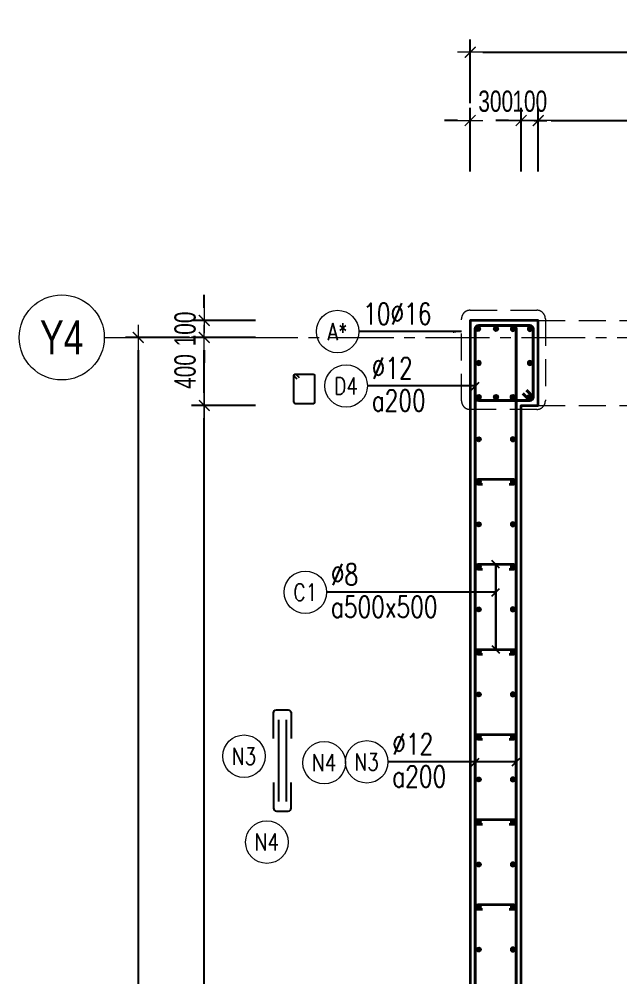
# Model space of a CAD drawing. Header units: millimetres. Extents: x 931337 to 1117500, y 19732 to 157199.
# Drawn here: x 945309 to 948843, y 132078 to 137714 of the extents above; entities that cross this region are included whole.
import ezdxf
from ezdxf.enums import TextEntityAlignment as Align

# ---------------------------------------------------------------- set-up
doc = ezdxf.new("R2010")
doc.units = ezdxf.units.MM
doc.header["$MEASUREMENT"] = 0
for name, pattern in [('HIDDEN', [9.525, 6.35, -3.175]), ('HIDDEN2', [4.7625, 3.175, -1.5875]), ('HT_Dim Grid$0$CENTER2', [1.125, 0.75, -0.125, 0.125, -0.125]), ('HT_Grid$0$CENTER2', [1.125, 0.75, -0.125, 0.125, -0.125])]:
    doc.linetypes.add(name, pattern=pattern)
doc.layers.get('0').update_dxf_attribs({"lineweight": 20})
doc.layers.get('Defpoints').update_dxf_attribs({"color": 151, "lineweight": 9})
doc.layers.add('Hidden', color=9, linetype='HIDDEN')
doc.layers.add('Ligature', color=1, linetype='Continuous')
for name, color, linetype, lineweight in [('HT_Dim Grid$0$NDC_S_AXIS', 5, 'HT_Dim Grid$0$CENTER2', 13), ('HT_Dim Grid$0$NDC_S_SYMBOL', 1, 'Continuous', 15), ('HT_Dim Grid$0$NDC_S_TEXT SYMBOL', 7, 'Continuous', 20), ('HT_Grid$0$NDC_S_AXIS', 5, 'HT_Grid$0$CENTER2', 13), ('KC-LEADER', 153, 'Continuous', 18), ('KC-THEP', 6, 'Continuous', 40), ('NDC_S_BEAM', 3, 'HIDDEN2', 20), ('NDC_S_DIM', 1, 'Continuous', 15), ('NDC_S_HIDDEN', 8, 'HIDDEN2', 13), ('NDC_S_LEADER', 1, 'Continuous', 15), ('NDC_S_REBAR', 4, 'Continuous', 35), ('NDC_S_STIRRUP', 4, 'Continuous', 40), ('NDC_S_VN TEXT', 7, 'Continuous', 20), ('NDC_S_WALL', 6, 'Continuous', 35)]:
    doc.layers.add(name, color=color, linetype=linetype, lineweight=lineweight)
doc.styles.add('HT_Dim Grid$0$NDC_ANNO', font='', dxfattribs={"width": 0.8})
doc.styles.add('NDC_ARIAL', font='arial.ttf', dxfattribs={"width": 0.85})
doc.styles.add('NDC_DIM', font='', dxfattribs={"width": 0.75})
doc.styles.add('NDC_EN TXT', font='romans.shx', dxfattribs={"width": 0.8})
doc.styles.get('HT_Dim Grid$0$NDC_ANNO').set_extended_font_data('Dotum')
doc.styles.get('NDC_DIM').set_extended_font_data('Dotum')
doc.dimstyles.new('NDC_1-50', dxfattribs={"dimscale": 50, "dimtxt": 2.5, "dimasz": 1, "dimexe": 1.5, "dimexo": 0, "dimgap": 0.8, "dimtad": 1, "dimdec": 0, "dimdsep": 46, "dimtxsty": 'NDC_ARIAL', "dimblk": 'DIMMARK', "dimcen": 49999.938995, "dimdle": 1.5, "dimclrd": 1, "dimclre": 1, "dimclrt": 3, "dimadec": 0, "dimazin": 0, "dimtfac": 1, "dimtdec": 0, "dimtix": 1, "dimtmove": 2, "dimatfit": 3, "dimfxl": 1, "dimarcsym": 0})
doc.dimstyles.new('NDC_dim_30', dxfattribs={"dimscale": 30, "dimtxt": 2.5, "dimasz": 1.5, "dimexe": 1.5, "dimexo": 2.5, "dimgap": 1, "dimtad": 1, "dimdec": 0, "dimzin": 0, "dimdsep": 46, "dimtxsty": 'NDC_DIM', "dimblk": 'DIMMARK', "dimcen": 0.09, "dimdle": 1.2, "dimclrd": 1, "dimclre": 1, "dimclrt": 3, "dimadec": 0, "dimazin": 0, "dimtfac": 1, "dimtdec": 0, "dimtix": 1, "dimtofl": 0, "dimtmove": 0, "dimatfit": 3, "dimfxl": 6, "dimfxlon": 1, "dimtolj": 1, "dimtzin": 0, "dimarcsym": 0})
doc.dimstyles.new('NDC_dim_50', dxfattribs={"dimscale": 50, "dimtxt": 2.5, "dimasz": 1.5, "dimexe": 1.5, "dimexo": 2.5, "dimgap": 1, "dimtad": 1, "dimdec": 0, "dimzin": 0, "dimdsep": 46, "dimtxsty": 'NDC_DIM', "dimblk": 'DIMMARK', "dimcen": 0.09, "dimdle": 1.2, "dimclrd": 1, "dimclre": 1, "dimclrt": 3, "dimadec": 0, "dimazin": 0, "dimtfac": 1, "dimtdec": 0, "dimtix": 1, "dimtofl": 0, "dimtmove": 0, "dimatfit": 3, "dimfxl": 6, "dimfxlon": 1, "dimtolj": 1, "dimtzin": 0, "dimarcsym": 0})

# ---------------------------------------------------------------- blocks, each defined once
blk = doc.blocks.new('THEP')
at = {"layer": 'KC-LEADER', "color": 6}
blk.add_circle((0, 0), 14, dxfattribs=at)
at = {"layer": 'KC-THEP'}
for p, q in [((-14, 0), (14, 0)), ((9.9, 9.9), (-9.9, -9.9)), ((-9.9, 9.9), (9.9, -9.9)), ((0, 14), (0, -14))]:
    blk.add_line(p, q, dxfattribs=at)
blk = doc.blocks.new('A$C7BC65A55')
at = {"layer": 'Ligature'}
for p, q in [((-15.2, 372, 0), (-15.2, 38.5, 0)), ((15.2, 372, 0), (15.2, 38.5, 0))]:
    blk.add_line(p, q, dxfattribs=at)
for points in [[(-36.2, 296.5), (-36.2, 400.9, -0.414214), (-24, 413.1), (24, 413.1, -0.414214), (36.2, 400.9), (36.2, 296.5)], [(-36.2, 116.5), (-36.2, 12.2, 0.414214), (-24, 0), (24, 0, 0.414214), (36.2, 12.2), (36.2, 116.5)]]:
    blk.add_lwpolyline(points, format="xyb", dxfattribs=at)
blk = doc.blocks.new('DIMMARK')
at = {"layer": 'NDC_S_DIM', "color": 1}
blk.add_line((-1.5, 0), (1, 0), dxfattribs=at)
at = {"layer": 'NDC_S_DIM', "color": 2, "const_width": 0.1}
blk.add_lwpolyline([(-0.424, -0.424), (0.424, 0.424)], dxfattribs=at)
blk = doc.blocks.new('*U11')
blk.add_circle((-2.5, 0), 2.5)
at = {"layer": 'NDC_S_VN TEXT', "color": 3, "style": 'NDC_EN TXT', "width": 0.75}
for tag, p in [('DK1', (0.5, 0.85)), ('KC1', (0.5, -2.97))]:
    blk.add_attdef(tag, p, '', height=2.5, dxfattribs=at)
at = {"layer": 'NDC_S_VN TEXT', "color": 7, "style": 'NDC_EN TXT', "width": 0.8}
blk.add_attdef('SH2', text='', height=2, dxfattribs=at).set_placement((-2.5, 0), align=Align.MIDDLE)
blk = doc.blocks.new('*U12')
blk.add_circle((-2.5, 0), 2.5)
at = {"layer": 'NDC_S_VN TEXT', "color": 3, "style": 'NDC_EN TXT', "width": 0.75}
for tag, p in [('DK1', (0.5, 0.85)), ('KC1', (0.5, -2.97))]:
    blk.add_attdef(tag, p, '', height=2.5, dxfattribs=at)
at = {"layer": 'NDC_S_VN TEXT', "color": 7, "style": 'NDC_EN TXT', "width": 0.8}
blk.add_attdef('SH2', text='', height=2, dxfattribs=at).set_placement((-2.5, 0), align=Align.MIDDLE)
blk = doc.blocks.new('*U13')
blk.add_circle((-2.5, 0), 2.5)
at = {"layer": 'NDC_S_VN TEXT', "color": 3, "style": 'NDC_EN TXT', "width": 0.75}
blk.add_attdef('DK1', (0.5, 0.85), '', height=2.5, dxfattribs=at)
at = {"layer": 'NDC_S_VN TEXT', "color": 7, "style": 'NDC_EN TXT', "width": 0.8}
blk.add_attdef('SH2', text='', height=2, dxfattribs=at).set_placement((-2.5, 0), align=Align.MIDDLE)
blk = doc.blocks.new('*D954')
at = {"layer": 'Defpoints', "color": 0, "ltscale": 200, "transparency": 16777216}
for p in [(948258.3, 137118.3), (947958.3, 135942.6), (948258.3, 135442.6)]:
    blk.add_point(p, dxfattribs=at)
at = {"layer": 'NDC_S_DIM', "color": 1, "lineweight": -2, "ltscale": 200, "transparency": 16777216}
for p, q in [((947958.3, 136818.3), (947958.3, 137193.3)), ((948258.3, 136818.3), (948258.3, 137193.3)), ((947883.3, 137118.3), (947808.3, 137118.3)), ((948333.3, 137118.3), (948408.3, 137118.3))]:
    blk.add_line(p, q, dxfattribs=at)
at = {"layer": 'NDC_S_DIM', "color": 1, "lineweight": -2, "ltscale": 200, "transparency": 16777216, "xscale": 75, "yscale": 75, "zscale": 75}
blk.add_blockref('DIMMARK', (947958.3, 137118.3), dxfattribs=at)
at = {"layer": 'NDC_S_DIM', "color": 1, "lineweight": -2, "ltscale": 200, "transparency": 16777216, "xscale": 75, "yscale": 75, "zscale": 75, "rotation": 180}
blk.add_blockref('DIMMARK', (948258.3, 137118.3), dxfattribs=at)
at = {"layer": 'NDC_S_DIM', "color": 3, "ltscale": 200, "transparency": 16777216, "insert": (948108.3, 137230.9), "char_height": 125, "attachment_point": 5, "style": 'NDC_DIM'}
blk.add_mtext('\\A1;300', dxfattribs=at)
blk = doc.blocks.new('*D955')
at = {"layer": 'Defpoints', "color": 0, "ltscale": 200, "transparency": 16777216}
for p in [(948358.3, 137118.3), (948358.3, 135942.6), (948258.3, 135442.6)]:
    blk.add_point(p, dxfattribs=at)
at = {"layer": 'NDC_S_DIM', "color": 1, "lineweight": -2, "ltscale": 200, "transparency": 16777216}
for p, q in [((948258.3, 136818.3), (948258.3, 137193.3)), ((948358.3, 136818.3), (948358.3, 137193.3)), ((948183.3, 137118.3), (948108.3, 137118.3)), ((948433.3, 137118.3), (948508.3, 137118.3))]:
    blk.add_line(p, q, dxfattribs=at)
at = {"layer": 'NDC_S_DIM', "color": 1, "lineweight": -2, "ltscale": 200, "transparency": 16777216, "xscale": 75, "yscale": 75, "zscale": 75}
blk.add_blockref('DIMMARK', (948258.3, 137118.3), dxfattribs=at)
at = {"layer": 'NDC_S_DIM', "color": 1, "lineweight": -2, "ltscale": 200, "transparency": 16777216, "xscale": 75, "yscale": 75, "zscale": 75, "rotation": 180}
blk.add_blockref('DIMMARK', (948358.3, 137118.3), dxfattribs=at)
at = {"layer": 'NDC_S_DIM', "color": 3, "ltscale": 200, "transparency": 16777216, "insert": (948308.3, 137230.9), "char_height": 125, "attachment_point": 5, "style": 'NDC_DIM'}
blk.add_mtext('\\A1;100', dxfattribs=at)
blk = doc.blocks.new('*D956')
at = {"layer": 'Defpoints', "color": 0, "ltscale": 200, "transparency": 16777216}
for p in [(949708.3, 137118.3), (948358.3, 135942.6), (949708.3, 135942.6)]:
    blk.add_point(p, dxfattribs=at)
at = {"layer": 'NDC_S_DIM', "color": 1, "lineweight": -2, "ltscale": 200, "transparency": 16777216}
for p, q in [((948358.3, 136818.3), (948358.3, 137193.3)), ((949708.3, 136818.3), (949708.3, 137193.3)), ((948433.3, 137118.3), (949633.3, 137118.3))]:
    blk.add_line(p, q, dxfattribs=at)
at = {"layer": 'NDC_S_DIM', "color": 1, "lineweight": -2, "ltscale": 200, "transparency": 16777216, "xscale": 75, "yscale": 75, "zscale": 75, "rotation": 180}
blk.add_blockref('DIMMARK', (948358.3, 137118.3), dxfattribs=at)
at = {"layer": 'NDC_S_DIM', "color": 1, "lineweight": -2, "ltscale": 200, "transparency": 16777216, "xscale": 75, "yscale": 75, "zscale": 75}
blk.add_blockref('DIMMARK', (949708.3, 137118.3), dxfattribs=at)
at = {"layer": 'NDC_S_DIM', "color": 3, "ltscale": 200, "transparency": 16777216, "insert": (949033.3, 137230.9), "char_height": 125, "attachment_point": 5, "style": 'NDC_DIM'}
blk.add_mtext('\\A1;1350', dxfattribs=at)
blk = doc.blocks.new('*D957')
at = {"layer": 'Defpoints', "color": 0, "ltscale": 200, "transparency": 16777216}
for p in [(950958.3, 137519.5), (947958.3, 136818.3), (950958.3, 136818.3)]:
    blk.add_point(p, dxfattribs=at)
at = {"layer": 'NDC_S_DIM', "color": 1, "lineweight": -2, "ltscale": 200, "transparency": 16777216}
for p, q in [((947958.3, 137219.5), (947958.3, 137594.5)), ((950958.3, 137219.5), (950958.3, 137594.5)), ((948033.3, 137519.5), (950883.3, 137519.5))]:
    blk.add_line(p, q, dxfattribs=at)
at = {"layer": 'NDC_S_DIM', "color": 1, "lineweight": -2, "ltscale": 200, "transparency": 16777216, "xscale": 75, "yscale": 75, "zscale": 75, "rotation": 180}
blk.add_blockref('DIMMARK', (947958.3, 137519.5), dxfattribs=at)
at = {"layer": 'NDC_S_DIM', "color": 1, "lineweight": -2, "ltscale": 200, "transparency": 16777216, "xscale": 75, "yscale": 75, "zscale": 75}
blk.add_blockref('DIMMARK', (950958.3, 137519.5), dxfattribs=at)
at = {"layer": 'NDC_S_DIM', "color": 3, "ltscale": 200, "transparency": 16777216, "insert": (949458.3, 137632), "char_height": 125, "attachment_point": 5, "style": 'NDC_DIM'}
blk.add_mtext('\\A1;3000', dxfattribs=at)
blk = doc.blocks.new('*D959')
at = {"layer": 'Defpoints', "color": 0, "ltscale": 200, "transparency": 16777216}
for p in [(946396.5, 135442.6), (948358.3, 135442.6), (949266, 127242.6)]:
    blk.add_point(p, dxfattribs=at)
at = {"layer": 'NDC_S_DIM', "color": 1, "lineweight": -2, "ltscale": 200, "transparency": 16777216}
for p, q in [((946696.5, 135442.6), (946321.5, 135442.6)), ((946396.5, 127317.6), (946396.5, 135367.6)), ((946696.5, 127242.6), (946321.5, 127242.6))]:
    blk.add_line(p, q, dxfattribs=at)
at = {"layer": 'NDC_S_DIM', "color": 1, "lineweight": -2, "ltscale": 200, "transparency": 16777216, "xscale": 75, "yscale": 75, "zscale": 75}
for p, rotation in [((946396.5, 135442.6), 90), ((946396.5, 127242.6), 270)]:
    blk.add_blockref('DIMMARK', p, dxfattribs=dict(at, rotation=rotation))
at = {"layer": 'NDC_S_DIM', "color": 3, "ltscale": 200, "transparency": 16777216, "insert": (946283.9, 131342.6), "char_height": 125, "attachment_point": 5, "rotation": 90, "style": 'NDC_DIM'}
blk.add_mtext('\\A1;8200', dxfattribs=at)
blk = doc.blocks.new('*D960')
at = {"layer": 'Defpoints', "color": 0, "ltscale": 200, "transparency": 16777216}
for p in [(946396.5, 135842.6), (948358.3, 135842.6), (948358.3, 135442.6)]:
    blk.add_point(p, dxfattribs=at)
at = {"layer": 'NDC_S_DIM', "color": 1, "lineweight": -2, "ltscale": 200, "transparency": 16777216}
for p, q in [((946696.5, 135842.6), (946321.5, 135842.6)), ((946396.5, 135517.6), (946396.5, 135767.6)), ((946696.5, 135442.6), (946321.5, 135442.6))]:
    blk.add_line(p, q, dxfattribs=at)
at = {"layer": 'NDC_S_DIM', "color": 1, "lineweight": -2, "ltscale": 200, "transparency": 16777216, "xscale": 75, "yscale": 75, "zscale": 75}
for p, rotation in [((946396.5, 135842.6), 90), ((946396.5, 135442.6), 270)]:
    blk.add_blockref('DIMMARK', p, dxfattribs=dict(at, rotation=rotation))
at = {"layer": 'NDC_S_DIM', "color": 3, "ltscale": 200, "transparency": 16777216, "insert": (946283.9, 135642.6), "char_height": 125, "attachment_point": 5, "rotation": 90, "style": 'NDC_DIM'}
blk.add_mtext('\\A1;400', dxfattribs=at)
blk = doc.blocks.new('*D961')
at = {"layer": 'Defpoints', "color": 0, "ltscale": 200, "transparency": 16777216}
for p in [(946008.9, 135842.6), (946695.8, 135842.6), (946695.8, 126842.6)]:
    blk.add_point(p, dxfattribs=at)
at = {"layer": 'NDC_S_DIM', "color": 1, "lineweight": -2, "ltscale": 200, "transparency": 16777216}
for p, q in [((946308.9, 135842.6), (945933.9, 135842.6)), ((946008.9, 126917.6), (946008.9, 135767.6)), ((946308.9, 126842.6), (945933.9, 126842.6))]:
    blk.add_line(p, q, dxfattribs=at)
at = {"layer": 'NDC_S_DIM', "color": 1, "lineweight": -2, "ltscale": 200, "transparency": 16777216, "xscale": 75, "yscale": 75, "zscale": 75}
for p, rotation in [((946008.9, 135842.6), 90), ((946008.9, 126842.6), 270)]:
    blk.add_blockref('DIMMARK', p, dxfattribs=dict(at, rotation=rotation))
at = {"layer": 'NDC_S_DIM', "color": 3, "ltscale": 200, "transparency": 16777216, "insert": (945896.3, 131342.6), "char_height": 125, "attachment_point": 5, "rotation": 90, "style": 'NDC_DIM'}
blk.add_mtext('\\A1;9000', dxfattribs=at)
blk = doc.blocks.new('*U93')
at = {"layer": 'HT_Dim Grid$0$NDC_S_SYMBOL'}
blk.add_line((5, 0), (9, 0), dxfattribs=at)
blk.add_circle((0, 0), 5, dxfattribs=at)
at = {"layer": 'HT_Dim Grid$0$NDC_S_TEXT SYMBOL', "color": 7, "style": 'HT_Dim Grid$0$NDC_ANNO', "width": 0.8}
blk.add_attdef('GRID', text='', height=4, rotation=270, dxfattribs=at).set_placement((0, 0), align=Align.MIDDLE)
blk = doc.blocks.new('*D941')
at = {"layer": 'Defpoints', "color": 0, "ltscale": 200, "transparency": 16777216}
for p in [(946396.5, 135942.6), (947958.3, 135942.6), (948358.3, 135842.6)]:
    blk.add_point(p, dxfattribs=at)
at = {"layer": 'NDC_S_DIM', "color": 1, "lineweight": -2, "ltscale": 200, "transparency": 16777216}
for p, q in [((946396.5, 136017.6), (946396.5, 136092.6)), ((946696.5, 135942.6), (946321.5, 135942.6)), ((946696.5, 135842.6), (946321.5, 135842.6)), ((946396.5, 135767.6), (946396.5, 135692.6))]:
    blk.add_line(p, q, dxfattribs=at)
at = {"layer": 'NDC_S_DIM', "color": 1, "lineweight": -2, "ltscale": 200, "transparency": 16777216, "xscale": 75, "yscale": 75, "zscale": 75}
for p, rotation in [((946396.5, 135942.6), 270), ((946396.5, 135842.6), 90)]:
    blk.add_blockref('DIMMARK', p, dxfattribs=dict(at, rotation=rotation))
at = {"layer": 'NDC_S_DIM', "color": 3, "ltscale": 200, "transparency": 16777216, "insert": (946283.9, 135892.6), "char_height": 125, "attachment_point": 5, "rotation": 90, "style": 'NDC_DIM'}
blk.add_mtext('\\A1;100', dxfattribs=at)

msp = doc.modelspace()

# ---------------------------------------------------------------- linework, layer by layer
for centre in [(946629.579, 133380.52), (947100.548, 133342.36), (946764.027, 132875.517)]:
    msp.add_circle(centre, 125)
at = {"layer": 'HT_Grid$0$NDC_S_AXIS', "ltscale": 500}
msp.add_line((946008.93, 135842.61), (961302.305, 135842.61), dxfattribs=at)
at = {"layer": 'Ligature'}
msp.add_lwpolyline([(946941.327, 135596.688), (946925.361, 135612.654, -0.66817864), (946931.134, 135626.592), (947035.763, 135626.592, -0.41421356), (947043.928, 135618.427), (947043.928, 135461.32, -0.41421356), (947035.763, 135453.155), (946931.134, 135453.155, -0.41421356), (946922.969, 135461.32), (946922.969, 135618.427, -0.66817864), (946936.907, 135624.201), (946952.873, 135608.235)], format="xyb", dxfattribs=at)
at = {"layer": 'NDC_S_BEAM', "ltscale": 50}
for p, q in [((948358.305, 135942.61), (949708.305, 135942.61)), ((948358.305, 135442.61), (949708.305, 135442.61))]:
    msp.add_line(p, q, dxfattribs=at)
at = {"layer": 'NDC_S_HIDDEN', "ltscale": 50}
msp.add_lwpolyline([(947957.285, 136002.519), (948349.845, 136002.519, -0.41421356), (948399.845, 135952.519), (948399.845, 135469.786, -0.41421356), (948349.845, 135419.786), (947957.285, 135419.786, -0.41421356), (947907.285, 135469.786), (947907.285, 135952.519, -0.41421356)], format="xyb", close=True, dxfattribs=at)
at = {"layer": 'NDC_S_REBAR'}
for points in [[(948029.871, 134978.856), (948004.871, 134978.856, -1), (948004.871, 135008.856), (948211.895, 135008.856, -1), (948211.895, 134978.856), (948186.895, 134978.856)], [(948029.843, 134478.856), (948004.843, 134478.856, -1), (948004.843, 134508.856), (948211.867, 134508.856, -1), (948211.867, 134478.856), (948186.867, 134478.856)], [(948029.843, 133978.856), (948004.843, 133978.856, -1), (948004.843, 134008.856), (948211.867, 134008.856, -1), (948211.867, 133978.856), (948186.867, 133978.856)], [(948029.871, 133478.856), (948004.871, 133478.856, -1), (948004.871, 133508.856), (948211.895, 133508.856, -1), (948211.895, 133478.856), (948186.895, 133478.856)], [(948029.871, 132978.856), (948004.871, 132978.856, -1), (948004.871, 133008.856), (948211.895, 133008.856, -1), (948211.895, 132978.856), (948186.895, 132978.856)], [(948029.871, 132478.856), (948004.871, 132478.856, -1), (948004.871, 132508.856), (948211.895, 132508.856, -1), (948211.895, 132478.856), (948186.895, 132478.856)]]:
    msp.add_lwpolyline(points, format="xyb", dxfattribs=at)
at = {"layer": 'NDC_S_STIRRUP'}
for points in [[(948188.305, 126832.61), (948228.305, 126792.61, -0.41421356), (948208.305, 126772.61), (948008.305, 126772.61, -0.41421356), (947988.305, 126792.61), (947988.305, 135892.61, -0.41421356), (948008.305, 135912.61), (948208.305, 135912.61, -0.41421356), (948228.305, 135892.61), (948228.305, 126792.61, -0.41421356), (948208.305, 126772.61), (948168.305, 126812.61)], [(948288.305, 135532.61), (948328.305, 135492.61, -0.41421356), (948308.305, 135472.61), (948008.305, 135472.61, -0.41421356), (947988.305, 135492.61), (947988.305, 135892.61, -0.41421356), (948008.305, 135912.61), (948308.305, 135912.61, -0.41421356), (948328.305, 135892.61), (948328.305, 135492.61, -0.41421356), (948308.305, 135472.61), (948268.305, 135512.61)]]:
    msp.add_lwpolyline(points, format="xyb", dxfattribs=at)
at = {"layer": 'NDC_S_WALL'}
msp.add_lwpolyline([(948258.305, 127242.61), (948258.305, 135442.61), (948358.305, 135442.61), (948358.305, 135942.61), (947958.305, 135942.61), (947958.305, 126742.61)], dxfattribs=at)

# ---------------------------------------------------------------- block references
at = {"layer": 'Hidden', "xscale": 1.44, "yscale": 1.44, "zscale": 1.44}
msp.add_blockref('A$C7BC65A55', (946854.659, 133058.239, 0.03), dxfattribs=at)
at = {"layer": 'HT_Dim Grid$0$NDC_S_AXIS'}
ref = msp.add_blockref('*U93', (945558.93, 135842.61), dxfattribs=dict(at, xscale=50, yscale=50, zscale=150))
ref.add_attrib('GRID', 'Y4', dxfattribs={"layer": 'HT_Dim Grid$0$NDC_S_TEXT SYMBOL', "color": 7, "height": 200, "style": 'HT_Dim Grid$0$NDC_ANNO', "width": 0.8}).set_placement((945558.93, 135842.61), align=Align.MIDDLE)
at = {"layer": 'KC-THEP', "rotation": 189.6685644363809}
for p in [(948004.793, 135892.61), (948110.044, 135892.61), (948008.305, 135492.61), (948110.044, 135492.61), (948208.305, 135492.61), (948308.305, 135492.61), (948008.334, 135243.856), (948008.334, 134993.856), (948008.334, 134743.856), (948008.334, 134493.856), (948008.334, 134243.856), (948008.334, 133993.856), (948008.334, 133743.856), (948008.334, 133493.856), (948008.334, 133243.856), (948008.334, 132993.856), (948008.334, 132743.856), (948008.334, 132493.856), (948008.334, 132243.856)]:
    msp.add_blockref('THEP', p, dxfattribs=at)
at = {"layer": 'KC-THEP', "xscale": -1}
for p, rotation in [((948208.305, 135892.61), 350.3314355636191), ((948308.305, 135892.61), 350.3314355636191), ((948008.305, 135692.61), 170.331435563619), ((948308.305, 135692.61), 170.331435563619), ((948208.305, 135244.156), 350.3314355636191), ((948208.305, 134994.156), 350.3314355636191), ((948208.305, 134744.156), 350.3314355636191), ((948208.305, 134494.156), 350.3314355636191), ((948208.305, 134244.156), 350.3314355636191), ((948208.305, 133994.156), 350.3314355636191), ((948208.305, 133744.156), 350.3314355636191), ((948208.305, 133494.156), 350.3314355636191), ((948208.305, 133244.156), 350.3314355636191), ((948208.305, 132994.156), 350.3314355636191), ((948208.305, 132744.156), 350.3314355636191), ((948208.305, 132494.156), 350.3314355636191), ((948208.305, 132244.156), 350.3314355636191)]:
    msp.add_blockref('THEP', p, dxfattribs=dict(at, rotation=rotation))
at = {"layer": 'NDC_S_VN TEXT', "xscale": 50, "yscale": 50, "zscale": 50}
for name, p, values in [('*U13', (947304.527, 135877.263), {'SH2': 'A*', 'DK1': '10%%C16'}), ('*U11', (947354.251, 135557.689), {'SH2': 'D4', 'DK1': '%%C12', 'KC1': 'a200'}), ('*U12', (947115.042, 134344.494), {'SH2': 'C1', 'DK1': '%%c8', 'KC1': 'a500x500'}), ('*U11', (947475.491, 133347.528), {'SH2': 'N3', 'DK1': '%%C12', 'KC1': 'a200'})]:
    msp.add_blockref(name, p, dxfattribs=at).add_auto_attribs(values)

# ---------------------------------------------------------------- texts
at = {"layer": 'NDC_S_VN TEXT', "color": 7, "style": 'NDC_EN TXT', "width": 0.8}
for tag, p in [('N3', (946629.579, 133380.52)), ('N4', (947100.548, 133342.36)), ('N4', (946764.027, 132875.517))]:
    msp.add_attdef(tag, text='3', height=100, dxfattribs=at).set_placement(p, align=Align.MIDDLE)

# ---------------------------------------------------------------- dimensions: what is measured, and where the dimension line sits
at = {"layer": 'NDC_S_DIM', "ltscale": 200}
for base, p1, p2, picture, middle in [((950958.305, 137519.454), (947958.305, 136818.324), (950958.305, 136818.324), '*D957', (949458.305, 137632.039)), ((948258.305, 137118.324), (947958.305, 135942.61), (948258.305, 135442.61), '*D954', (948108.305, 137230.909))]:
    dim = msp.add_linear_dim(base=base, p1=p1, p2=p2, dimstyle='NDC_dim_50', dxfattribs=at)
    dim.commit()
    dim.dimension.update_dxf_attribs({"geometry": picture, "text_midpoint": middle})
for base, p1, p2, picture, middle in [((948358.305, 137118.324), (948258.305, 135442.61), (948358.305, 135942.61), '*D955', (948308.305, 137230.909)), ((949708.305, 137118.324), (948358.305, 135942.61), (949708.305, 135942.61), '*D956', (949033.305, 137230.909))]:
    dim = msp.add_linear_dim(base=base, p1=p1, p2=p2, dimstyle='NDC_dim_50', override={"dimtmove": 1}, dxfattribs=at)
    dim.commit()
    dim.dimension.update_dxf_attribs({"geometry": picture, "text_midpoint": middle})
for base, p1, p2, picture, middle in [((946396.5, 135942.61), (948358.305, 135842.61), (947958.305, 135942.61), '*D941', (946283.915, 135892.61)), ((946396.5, 135842.61), (948358.305, 135442.61), (948358.305, 135842.61), '*D960', (946283.915, 135642.61)), ((946396.5, 135442.61), (949265.975, 127242.61), (948358.305, 135442.61), '*D959', (946283.915, 131342.61))]:
    dim = msp.add_linear_dim(base=base, p1=p1, p2=p2, angle=90, dimstyle='NDC_dim_50', override={"dimtmove": 1}, dxfattribs=at)
    dim.commit()
    dim.dimension.update_dxf_attribs({"geometry": picture, "text_midpoint": middle})
dim = msp.add_linear_dim(base=(946008.93, 135842.61), p1=(946695.812, 126842.61), p2=(946695.812, 135842.61), angle=90, dimstyle='NDC_dim_50', dxfattribs=at)
dim.commit()
dim.dimension.update_dxf_attribs({"geometry": '*D961', "text_midpoint": (945896.345, 131342.61)})

# ---------------------------------------------------------------- leaders
at = {"layer": 'NDC_S_LEADER'}
for points, dimstyle, override in [([(947907.285, 135877.263), (947304.527, 135877.263)], 'NDC_1-50', {"dimgap": 0.8, "dimtad": 0}), ([(947988.305, 135557.689), (947354.251, 135557.689)], 'NDC_dim_30', {"dimtad": 0, "dimldrblk": 'Oblique'}), ([(948108.355, 134508.856), (948108.355, 134008.856)], 'NDC_dim_30', {"dimtad": 0, "dimldrblk": 'Oblique'}), ([(948108.355, 134008.856), (948108.355, 134508.856)], 'NDC_dim_30', {"dimtad": 0, "dimldrblk": 'Oblique'}), ([(948108.355, 134344.493), (947115.042, 134344.493)], 'NDC_dim_30', {"dimtad": 0, "dimldrblk": 'Oblique'}), ([(948228.305, 133347.347), (947475.491, 133347.347)], 'NDC_dim_30', {"dimtad": 0, "dimldrblk": 'Oblique'}), ([(947988.305, 133347.347), (947475.491, 133347.347)], 'NDC_dim_30', {"dimtad": 0, "dimldrblk": 'Oblique'})]:
    msp.add_leader(points, dimstyle=dimstyle, override=override, dxfattribs=at)

doc.saveas('drawing.dxf')
